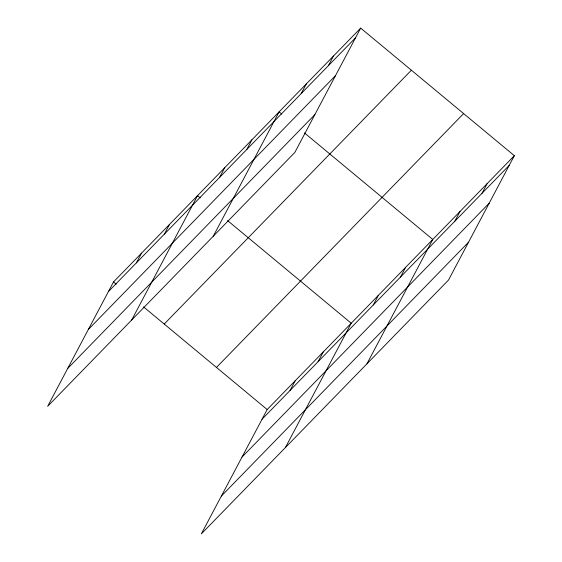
<?xml version="1.0" encoding="UTF-8"?>
<svg xmlns="http://www.w3.org/2000/svg" width="562" height="562" viewBox="0 0 562 562"><rect width="100%" height="100%" fill="white"/><g stroke="black" fill="none" stroke-linecap="round" stroke-linejoin="round"><path stroke-width="0.84" d="M360.671 28.1L113.503 281.941L47.658 406.312L294.818 152.464L360.671 28.1L514.342 155.688L448.497 280.059L201.329 533.9L267.182 409.536L514.342 155.688M136.39 262.861L141.519 253.174M164.399 234.094L169.527 224.407M131.691 320.003L197.543 195.639L200.213 197.852M219.602 177.402L224.73 167.715M246.788 149.478L251.917 139.79M213.258 236.23L279.103 111.866L281.773 114.086M301.162 93.629L306.29 83.949M328.356 65.705L333.484 56.024M290.062 390.45L295.19 380.769M318.071 361.682L323.199 351.995M285.37 447.591L351.215 323.227L227.568 220.571M373.273 304.99L378.402 295.303M400.46 277.066L405.588 267.386M366.93 363.825L432.775 239.461L304.464 132.92M454.841 221.224L459.969 211.537M482.027 193.3L487.156 183.612M108.375 291.629L355.542 37.787M88.339 329.473L335.507 75.631M67.693 368.461L314.861 114.62M164.216 324.049L411.384 70.208M216.468 367.429L463.629 113.587M262.054 419.217L509.214 165.376M242.011 457.068L489.179 203.219M221.372 496.056L468.532 242.215M113.503 281.941L116.172 284.161M143.535 306.873L267.182 409.536"/></g></svg>
